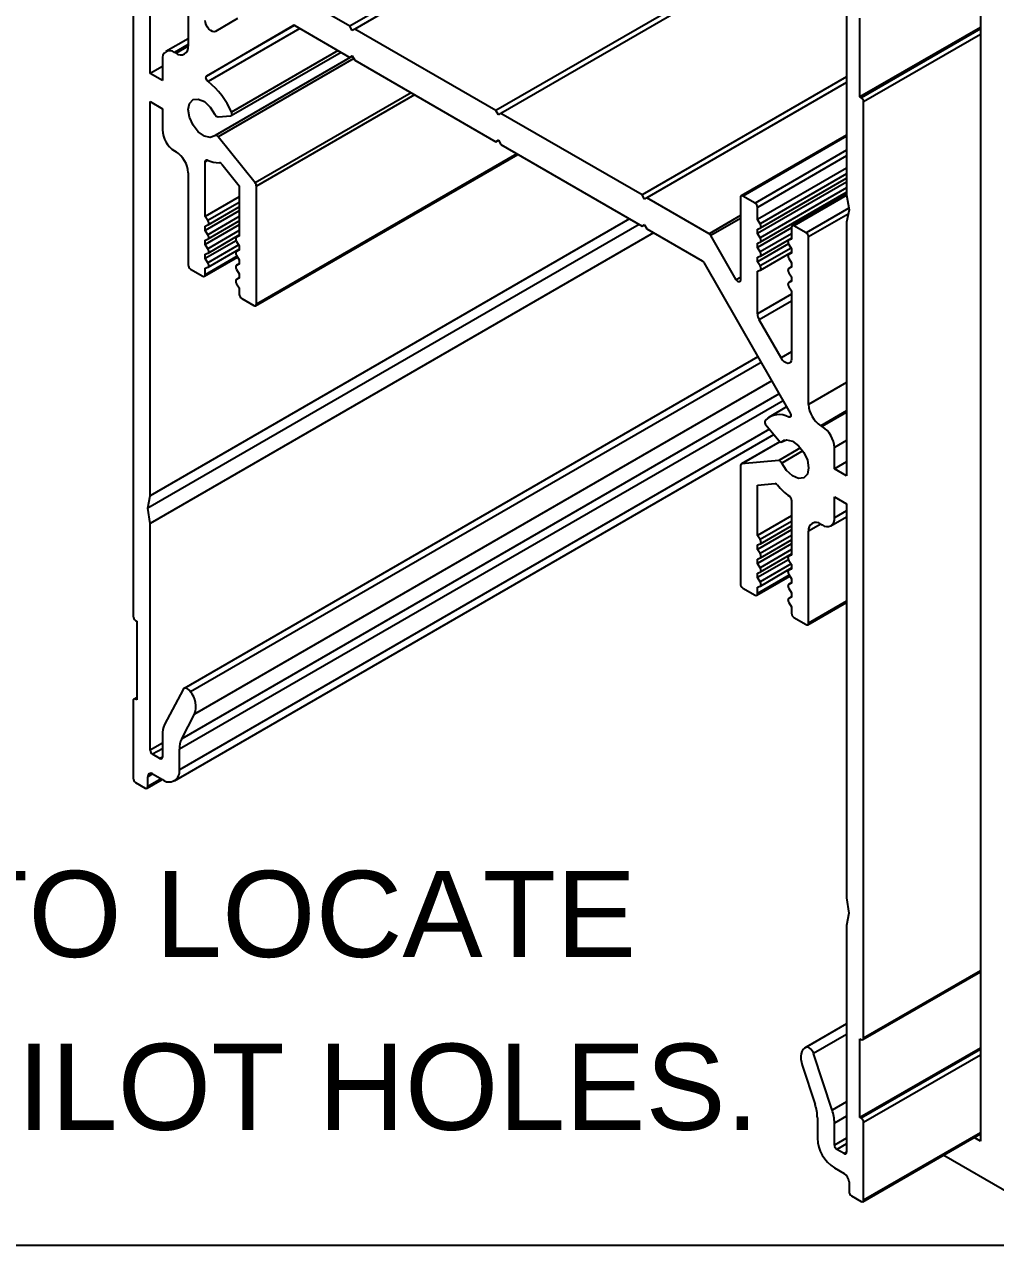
# Model space of a CAD drawing. Extents: x -3.5 to 15.6, y -13 to 0.
# Drawn here: x 9.089 to 11.909, y -12.953 to -9.409 of the extents above; entities that cross this region are included whole.
import ezdxf

# ---------------------------------------------------------------- set-up
doc = ezdxf.new("R2010")
doc.units = 0
doc.header["$LTSCALE"] = 0.5
doc.header["$MEASUREMENT"] = 0
doc.layers.add('FAB DWG', color=221, linetype='CONTINUOUS')
doc.layers.add('Housing', color=150, linetype='CONTINUOUS')
doc.layers.add('Jig', color=41, linetype='CONTINUOUS', lineweight=13)
doc.layers.add('Text-Unprinted', color=131, linetype='CONTINUOUS', plot=False)
doc.styles.get("Standard").update_dxf_attribs({"font": 'arial.ttf'})

msp = doc.modelspace()

# ---------------------------------------------------------------- linework, layer by layer
at = {"layer": 'Housing', "linetype": 'Continuous', "lineweight": 25, "transparency": 16777216}
for p, q in [((13.542095, -7.389342), (10.033799, -9.413812)), ((13.556255, -7.397516), (10.047959, -9.421986)), ((9.404483, -8.408971), (9.404483, -11.126418)), ((9.45398, -9.551307), (9.45398, -8.814834)), ((11.767565, -8.903157), (10.458063, -9.658735)), ((11.781725, -8.911331), (10.472223, -9.666909)), ((9.564289, -8.985433), (9.564289, -9.472092)), ((10.033799, -9.413812), (9.853152, -9.309526)), ((11.476306, -9.302072), (11.476306, -9.901421)), ((9.707656, -9.391515), (9.644016, -9.428877)), ((11.515197, -9.619294), (11.515197, -9.390663)), ((9.617975, -9.558605), (9.868754, -9.411377)), ((9.872923, -9.411427), (9.617975, -9.558605)), ((9.888971, -9.420632), (9.621991, -9.574756)), ((9.873774, -9.411859), (10.033799, -9.50424)), ((10.040879, -9.426075), (10.033799, -9.413812)), ((10.047959, -9.421986), (10.040879, -9.426075)), ((10.458063, -9.658735), (10.047959, -9.421986)), ((11.86516, -9.417579), (11.515197, -9.619294)), ((11.86516, -9.42166), (11.518732, -9.621335)), ((9.564289, -9.450294), (9.499693, -9.487584)), ((11.86516, -9.437989), (11.525803, -9.633583)), ((9.564289, -9.4672), (9.524691, -9.490059)), ((9.528934, -9.492509), (9.524691, -9.490059)), ((9.564289, -9.472098), (9.528934, -9.492509)), ((9.689534, -9.673287), (10.008081, -9.489393)), ((9.999926, -9.484685), (9.690372, -9.663387)), ((9.489336, -9.530896), (9.45398, -9.551307)), ((9.489336, -9.510476), (9.489336, -9.571717)), ((10.041375, -9.50101), (9.642595, -9.73122)), ((10.04508, -9.507428), (9.65113, -9.73485)), ((10.033799, -9.50424), (10.040879, -9.500151)), ((10.04088, -9.500152), (10.033799, -9.50424)), ((10.040879, -9.500151), (10.047959, -9.512414)), ((10.047959, -9.512414), (10.458063, -9.749162)), ((9.489336, -9.571717), (9.45398, -9.551307)), ((11.476306, -9.56076), (10.882327, -9.903657)), ((11.476306, -9.577109), (10.896487, -9.911831)), ((9.453871, -9.632897), (9.489336, -9.653371)), ((9.453871, -10.776689), (9.453871, -9.632897)), ((10.211955, -9.607087), (9.758744, -9.86872)), ((10.221615, -9.612663), (9.762279, -9.877832)), ((11.518732, -9.621335), (11.515197, -9.619294)), ((11.525803, -12.351031), (11.525803, -9.633583)), ((9.489336, -9.653371), (9.489336, -9.714611)), ((9.65113, -9.677041), (9.68807, -9.673738)), ((10.465143, -9.670997), (10.458063, -9.658735)), ((10.472223, -9.666909), (10.465143, -9.670997)), ((10.882327, -9.903657), (10.472223, -9.666909)), ((9.758744, -9.86872), (9.65113, -9.73485)), ((10.458063, -9.749162), (10.465143, -9.745074)), ((10.465144, -9.745075), (10.458063, -9.749162)), ((10.465143, -9.745074), (10.472223, -9.757337)), ((11.476306, -9.72988), (11.170079, -9.906661)), ((11.476306, -9.733261), (11.175078, -9.907156)), ((9.524691, -9.775849), (9.528934, -9.778298)), ((10.472223, -9.757337), (10.882327, -9.994085)), ((11.476306, -9.774082), (11.210434, -9.927566)), ((9.620925, -9.803047), (9.613787, -9.807168)), ((9.613787, -9.966094), (9.613787, -9.807168)), ((9.661813, -9.814139), (9.712782, -9.877544)), ((9.760208, -10.22542), (10.521631, -9.785859)), ((10.518701, -9.784168), (9.762279, -10.220841)), ((11.476306, -9.790411), (11.217505, -9.939814)), ((9.564289, -9.839535), (9.564289, -10.106544)), ((11.476306, -9.825548), (11.217505, -9.97495)), ((11.476306, -9.842261), (11.225375, -9.98712)), ((9.712782, -9.877544), (9.712782, -10.023243)), ((9.762279, -10.220841), (9.762279, -9.877832)), ((11.476306, -9.866375), (11.217505, -10.015777)), ((11.476306, -9.883088), (11.225375, -10.027947)), ((11.22583, -9.999412), (11.476306, -9.854815)), ((9.712782, -9.908946), (9.613787, -9.966094)), ((10.889407, -9.91592), (10.882327, -9.903657)), ((10.896487, -9.911831), (10.889407, -9.91592)), ((11.077135, -10.016117), (10.896487, -9.911831)), ((11.168007, -9.911239), (11.168007, -10.151127)), ((11.210434, -9.927566), (11.175078, -9.907156)), ((11.22583, -10.040239), (11.476306, -9.895642)), ((11.476306, -9.901326), (11.318571, -9.992384)), ((11.476663, -9.9045), (11.323571, -9.992879)), ((11.476443, -9.903101), (11.483377, -9.947138)), ((9.712782, -9.949773), (9.613787, -10.006921)), ((9.712782, -9.925659), (9.621657, -9.978264)), ((9.622111, -9.990556), (9.712782, -9.938213)), ((11.217505, -9.97495), (11.217505, -9.939814)), ((11.482555, -9.94192), (11.358926, -10.013289)), ((11.481074, -9.959104), (11.365997, -10.025537)), ((11.483377, -9.947138), (11.476443, -9.98317)), ((10.873778, -9.989149), (9.446909, -10.812863)), ((10.845927, -9.973071), (9.453871, -10.776689)), ((9.621657, -9.978264), (9.613787, -9.966094)), ((9.712782, -9.9906), (9.613787, -10.047748)), ((9.613787, -9.993857), (9.621657, -9.990774)), ((9.613787, -10.006921), (9.613787, -9.993857)), ((9.712782, -9.966486), (9.621657, -10.019091)), ((9.622111, -10.031383), (9.712782, -9.97904)), ((10.882327, -9.994085), (10.889407, -9.989996)), ((10.889408, -9.989997), (10.882327, -9.994085)), ((10.889407, -9.989996), (10.896487, -10.002259)), ((11.168007, -9.963657), (11.077135, -10.016117)), ((11.168007, -9.97187), (11.082156, -10.021431)), ((11.225375, -9.98712), (11.217505, -9.97495)), ((11.358926, -10.013289), (11.323571, -9.992879)), ((11.476306, -9.984692), (11.476306, -10.71877)), ((10.915551, -10.013264), (9.453871, -10.857074)), ((9.621657, -10.019091), (9.613787, -10.006921)), ((9.712782, -10.007313), (9.621657, -10.059918)), ((9.622111, -10.07221), (9.712782, -10.019867)), ((9.712782, -10.021738), (9.704457, -10.026544)), ((9.712782, -10.021782), (9.704911, -10.026325)), ((9.712782, -10.023243), (9.704911, -10.026325)), ((10.896487, -10.002259), (11.056512, -10.094639)), ((11.155916, -10.149896), (11.082156, -10.021431)), ((11.3165, -9.999456), (11.217505, -10.056604)), ((11.217505, -10.002713), (11.225375, -9.99963)), ((11.217505, -10.015777), (11.217505, -10.002713)), ((11.225375, -10.027947), (11.217505, -10.015777)), ((11.3165, -10.016169), (11.225375, -10.068774)), ((11.22583, -10.081066), (11.3165, -10.028723)), ((11.3165, -10.030594), (11.308175, -10.0354)), ((11.3165, -10.030638), (11.308629, -10.035182)), ((11.3165, -9.996962), (11.3165, -10.032099)), ((11.365997, -10.512196), (11.365997, -10.025537)), ((9.613787, -10.034684), (9.621657, -10.031601)), ((9.613787, -10.047748), (9.613787, -10.034684)), ((9.703717, -10.03666), (9.613787, -10.088575)), ((9.621657, -10.059918), (9.613787, -10.047748)), ((9.711432, -10.048919), (9.621657, -10.100745)), ((9.622111, -10.113037), (9.712782, -10.060694)), ((9.712782, -10.062565), (9.704457, -10.067371)), ((9.704911, -10.038836), (9.712782, -10.051005)), ((9.712782, -10.062609), (9.704911, -10.067153)), ((9.712782, -10.06407), (9.704911, -10.067153)), ((9.712782, -10.051005), (9.712782, -10.06407)), ((11.217505, -10.04354), (11.225375, -10.040457)), ((11.217505, -10.056604), (11.217505, -10.04354)), ((11.307435, -10.045516), (11.217505, -10.097431)), ((11.225375, -10.068774), (11.217505, -10.056604)), ((11.31515, -10.057775), (11.225375, -10.109601)), ((11.3165, -10.032099), (11.308629, -10.035182)), ((11.308629, -10.047692), (11.3165, -10.059861)), ((11.3165, -10.059861), (11.3165, -10.072926)), ((9.611715, -10.139697), (9.707846, -10.084201)), ((9.613787, -10.075511), (9.621657, -10.072428)), ((9.613787, -10.088575), (9.613787, -10.075511)), ((9.706253, -10.081738), (9.613787, -10.135118)), ((9.621657, -10.100745), (9.613787, -10.088575)), ((9.704911, -10.079663), (9.712782, -10.091832)), ((9.712782, -10.091832), (9.712782, -10.104897)), ((11.061533, -10.099953), (11.312311, -10.536724)), ((11.217505, -10.084367), (11.225375, -10.081284)), ((11.217505, -10.097431), (11.217505, -10.084367)), ((11.225375, -10.109601), (11.217505, -10.097431)), ((11.22583, -10.121893), (11.3165, -10.06955)), ((11.3165, -10.071421), (11.308175, -10.076227)), ((11.3165, -10.071465), (11.308629, -10.076009)), ((11.3165, -10.072926), (11.308629, -10.076009)), ((11.308629, -10.088519), (11.3165, -10.100688)), ((11.3165, -10.100688), (11.3165, -10.113753)), ((9.57136, -10.118791), (9.606716, -10.139202)), ((9.613787, -10.116338), (9.621657, -10.113255)), ((9.613787, -10.135118), (9.613787, -10.116338)), ((9.712782, -10.103392), (9.704457, -10.108198)), ((9.712782, -10.103436), (9.704911, -10.10798)), ((9.712782, -10.104897), (9.704911, -10.10798)), ((9.704911, -10.12049), (9.712782, -10.132659)), ((9.712782, -10.132659), (9.712782, -10.145724)), ((11.217505, -10.125194), (11.225375, -10.122111)), ((11.217505, -10.248758), (11.217505, -10.125194)), ((11.3165, -10.112248), (11.308175, -10.117054)), ((11.3165, -10.112292), (11.308629, -10.116836)), ((11.3165, -10.113753), (11.308629, -10.116836)), ((11.308629, -10.129346), (11.3165, -10.141515)), ((9.712782, -10.144219), (9.704457, -10.149025)), ((9.712782, -10.144263), (9.704911, -10.148807)), ((9.712782, -10.145724), (9.704911, -10.148807)), ((9.704911, -10.161317), (9.712782, -10.173486)), ((11.168007, -10.142916), (11.155916, -10.149896)), ((11.3165, -10.153075), (11.308175, -10.157881)), ((11.3165, -10.153119), (11.308629, -10.157663)), ((11.3165, -10.15458), (11.308629, -10.157663)), ((11.308629, -10.170173), (11.3165, -10.182342)), ((11.3165, -10.141515), (11.3165, -10.15458)), ((9.712782, -10.173486), (9.712782, -10.192267)), ((9.719853, -10.204514), (9.755208, -10.224924)), ((11.3165, -10.191609), (11.217505, -10.248758)), ((11.3165, -10.182342), (11.3165, -10.380006)), ((11.3165, -10.211902), (11.222631, -10.266091)), ((11.28627, -10.37693), (11.222631, -10.266091)), ((11.218842, -10.373932), (9.552434, -11.335928)), ((11.3165, -10.359479), (11.28627, -10.37693)), ((11.227841, -10.389606), (9.571425, -11.345834)), ((11.258792, -10.443511), (9.582903, -11.410981)), ((11.476306, -10.448516), (11.365997, -10.512196)), ((11.280135, -10.480685), (9.545458, -11.482092)), ((11.291718, -10.500858), (9.538833, -11.512776)), ((11.302216, -10.519143), (11.251766, -10.548267)), ((11.31429, -10.544777), (11.308295, -10.548238)), ((11.476306, -10.530163), (11.401353, -10.573433)), ((11.476306, -10.535062), (11.405595, -10.575882)), ((11.252081, -10.5832), (9.538833, -11.572237)), ((11.242216, -10.570928), (11.279156, -10.616881)), ((11.405595, -10.575882), (11.401353, -10.573433)), ((9.524333, -11.604286), (11.265082, -10.599373)), ((11.282468, -10.619883), (11.170079, -10.684764)), ((11.282806, -10.620081), (11.171543, -10.684312)), ((11.287691, -10.620511), (11.296046, -10.615687)), ((11.295719, -10.615791), (11.28826, -10.620097)), ((11.476306, -10.616709), (11.440951, -10.637119)), ((11.342709, -10.638001), (11.279156, -10.674689)), ((11.349313, -10.64674), (11.28826, -10.681985)), ((11.440951, -10.69836), (11.440951, -10.637119)), ((11.168007, -10.689342), (11.168007, -11.032351)), ((11.279156, -10.674689), (11.171543, -10.684312)), ((11.476306, -10.67795), (11.440951, -10.69836)), ((11.476306, -10.71877), (11.440951, -10.69836)), ((11.217505, -10.746202), (11.268474, -10.741645)), ((11.217505, -10.891901), (11.217505, -10.746202)), ((9.446909, -10.812863), (9.453871, -10.776689)), ((11.3165, -10.790123), (11.3165, -10.94905)), ((11.440951, -10.780014), (11.476196, -10.800361)), ((11.440951, -10.841255), (11.440951, -10.780014)), ((11.476196, -10.800361), (11.476196, -11.944152)), ((9.453871, -10.857074), (9.446909, -10.812863)), ((11.3165, -10.834753), (11.217505, -10.891901)), ((11.430593, -10.864147), (11.476196, -10.837821)), ((11.476196, -10.820908), (11.440951, -10.841255)), ((9.45398, -11.515089), (9.453871, -10.857074)), ((11.3165, -10.87558), (11.217505, -10.932728)), ((11.3165, -10.851466), (11.225375, -10.904071)), ((11.22583, -10.916362), (11.3165, -10.86402)), ((11.401358, -10.859226), (11.365997, -10.879639)), ((11.365997, -11.146648), (11.365997, -10.879639)), ((11.401353, -10.859222), (11.405595, -10.861671)), ((11.225375, -10.904071), (11.217505, -10.891901)), ((11.3165, -10.916407), (11.217505, -10.973555)), ((11.217505, -10.919663), (11.225375, -10.916581)), ((11.3165, -10.892293), (11.225375, -10.944898)), ((11.22583, -10.957189), (11.3165, -10.904847)), ((11.217505, -10.932728), (11.217505, -10.919663)), ((11.225375, -10.944898), (11.217505, -10.932728)), ((11.3165, -10.93312), (11.225375, -10.985725)), ((11.22583, -10.998016), (11.3165, -10.945674)), ((11.3165, -10.947545), (11.308175, -10.952351)), ((11.3165, -10.947589), (11.308629, -10.952132)), ((11.3165, -10.94905), (11.308629, -10.952132)), ((11.217505, -10.960491), (11.225375, -10.957408)), ((11.217505, -10.973555), (11.217505, -10.960491)), ((11.307435, -10.962467), (11.217505, -11.014382)), ((11.225375, -10.985725), (11.217505, -10.973555)), ((11.31515, -10.974726), (11.225375, -11.026552)), ((11.22583, -11.038844), (11.3165, -10.986501)), ((11.3165, -10.988372), (11.308175, -10.993178)), ((11.308629, -10.964642), (11.3165, -10.976812)), ((11.3165, -10.976812), (11.3165, -10.989877)), ((11.215433, -11.065503), (11.311565, -11.010008)), ((11.217505, -11.001318), (11.225375, -10.998235)), ((11.217505, -11.014382), (11.217505, -11.001318)), ((11.309972, -11.007545), (11.217505, -11.060925)), ((11.225375, -11.026552), (11.217505, -11.014382)), ((11.3165, -10.988416), (11.308629, -10.992959)), ((11.3165, -10.989877), (11.308629, -10.992959)), ((11.308629, -11.005469), (11.3165, -11.017639)), ((11.3165, -11.017639), (11.3165, -11.030704)), ((11.175078, -11.044598), (11.210434, -11.065008)), ((11.217505, -11.042145), (11.225375, -11.039062)), ((11.217505, -11.060925), (11.217505, -11.042145)), ((11.3165, -11.029199), (11.308175, -11.034005)), ((11.3165, -11.029243), (11.308629, -11.033786)), ((11.3165, -11.030704), (11.308629, -11.033786)), ((11.308629, -11.046297), (11.3165, -11.058466)), ((11.3165, -11.058466), (11.3165, -11.071531)), ((11.3165, -11.070026), (11.308175, -11.074832)), ((11.3165, -11.07007), (11.308629, -11.074613)), ((11.3165, -11.071531), (11.308629, -11.074613)), ((11.308629, -11.087124), (11.3165, -11.099293)), ((11.363926, -11.151226), (11.476196, -11.086414)), ((11.476196, -11.083031), (11.365997, -11.146648)), ((11.3165, -11.099293), (11.3165, -11.118074)), ((9.411554, -11.138666), (9.41509, -11.140707)), ((9.41509, -11.140707), (9.41509, -11.369338)), ((11.323571, -11.130321), (11.358926, -11.150731)), ((9.549617, -11.338948), (9.495961, -11.440846)), ((9.404483, -11.371381), (9.404483, -11.596746)), ((9.41509, -11.361875), (9.406554, -11.366802)), ((9.41509, -11.365256), (9.411554, -11.367297)), ((9.41509, -11.369338), (9.411554, -11.367297)), ((9.545458, -11.482092), (9.582903, -11.410981)), ((9.489336, -11.47153), (9.489336, -11.535497)), ((9.489336, -11.494679), (9.45398, -11.515089)), ((9.489336, -11.511006), (9.461052, -11.527335)), ((9.538833, -11.572237), (9.538833, -11.512776)), ((9.482265, -11.539581), (9.461052, -11.527335)), ((9.489336, -11.535499), (9.482265, -11.539581)), ((9.461054, -11.584494), (9.446909, -11.592659)), ((9.461052, -11.584492), (9.489336, -11.600821)), ((9.411554, -11.608993), (9.439838, -11.625322)), ((9.444838, -11.625817), (9.488736, -11.600475)), ((9.446909, -11.621238), (9.446909, -11.592659)), ((9.485807, -11.598783), (9.446909, -11.621238)), ((11.476196, -11.944152), (11.483153, -11.988362)), ((11.483153, -11.988362), (11.476188, -12.024533)), ((11.476188, -12.024533), (11.476015, -12.682386)), ((11.86516, -12.155437), (11.525803, -12.351031)), ((11.523732, -12.355609), (11.86516, -12.15882)), ((11.476113, -12.309691), (11.355838, -12.379124)), ((11.476113, -12.310012), (11.358862, -12.3777)), ((11.476105, -12.340899), (11.38067, -12.395993)), ((11.515197, -12.353073), (11.518732, -12.355114)), ((11.515197, -12.581704), (11.515197, -12.353073)), ((11.434326, -12.55984), (11.38067, -12.395993)), ((11.86516, -12.379989), (11.515197, -12.581704)), ((11.86516, -12.38407), (11.518732, -12.583745)), ((11.86516, -12.400399), (11.525803, -12.595993)), ((11.347384, -12.429595), (11.384828, -12.543938)), ((11.476054, -12.535751), (11.434326, -12.55984)), ((11.391453, -12.582271), (11.391453, -12.641732)), ((11.476043, -12.577915), (11.440951, -12.598174)), ((11.518732, -12.583745), (11.515197, -12.581704)), ((11.440951, -12.662141), (11.440951, -12.598174)), ((11.525803, -12.821358), (11.525803, -12.595993)), ((11.476026, -12.641892), (11.440951, -12.662141)), ((11.523732, -12.825937), (11.86516, -12.629147)), ((11.86516, -12.625765), (11.525803, -12.821358)), ((11.476022, -12.658224), (11.448022, -12.674388)), ((11.468944, -12.686466), (11.448022, -12.674388)), ((11.476015, -12.682384), (11.468944, -12.686466)), ((11.440951, -12.727464), (11.469235, -12.743792)), ((11.483377, -12.768287), (11.483377, -12.796866)), ((11.490448, -12.809113), (11.518732, -12.825441))]:
    msp.add_line(p, q, dxfattribs=at)
at = {"layer": 'Housing', "linetype": 'Continuous', "lineweight": 25, "transparency": 16777216, "flags": 128}
for points in [[(9.644016, -9.428877), (9.639854, -9.430067), (9.634967, -9.429287), (9.629777, -9.426602), (9.624733, -9.422246), (9.620271, -9.416594), (9.616776, -9.410135), (9.61455, -9.403428), (9.613787, -9.397051)], [(9.621991, -9.574756), (9.620121, -9.573053), (9.618468, -9.570911), (9.617159, -9.568492), (9.616292, -9.565978), (9.615933, -9.563562), (9.616109, -9.561425), (9.616808, -9.55973), (9.617975, -9.558605)], [(9.642026, -9.731634), (9.628393, -9.737035), (9.611294, -9.733002), (9.593604, -9.720212), (9.578296, -9.700817), (9.567945, -9.678076), (9.564289, -9.655813), (9.567945, -9.637771), (9.578296, -9.626982), (9.593604, -9.625261), (9.611294, -9.632896), (9.628393, -9.648605), (9.642026, -9.669746)], [(9.68807, -9.673738), (9.689247, -9.673434), (9.690225, -9.672758), (9.690963, -9.671738), (9.691429, -9.670418), (9.691604, -9.668853), (9.691481, -9.66711), (9.691064, -9.665262), (9.690372, -9.663387)], [(9.65113, -9.73485), (9.649985, -9.733576), (9.648763, -9.732502), (9.647504, -9.731664), (9.646248, -9.731087), (9.645035, -9.730791), (9.643903, -9.730785), (9.64289, -9.731069), (9.642026, -9.731634)], [(9.613787, -9.807168), (9.613902, -9.805764), (9.614245, -9.80454), (9.614804, -9.803535), (9.615561, -9.802782), (9.616491, -9.802307), (9.617564, -9.802123), (9.618745, -9.802238), (9.619994, -9.802647)], [(9.621657, -9.990774), (9.622722, -9.990104), (9.62352, -9.989046), (9.624015, -9.987648), (9.624183, -9.985977), (9.624015, -9.984113), (9.62352, -9.982144), (9.622722, -9.980163), (9.621657, -9.978264)], [(11.225375, -9.99963), (11.22644, -9.99896), (11.227239, -9.997902), (11.227733, -9.996504), (11.227901, -9.994833), (11.227733, -9.992969), (11.227239, -9.991), (11.22644, -9.989019), (11.225375, -9.98712)], [(9.621657, -10.031601), (9.622722, -10.030931), (9.62352, -10.029873), (9.624015, -10.028475), (9.624183, -10.026804), (9.624015, -10.02494), (9.62352, -10.022971), (9.622722, -10.02099), (9.621657, -10.019091)], [(9.704911, -10.026325), (9.703846, -10.026995), (9.703048, -10.028054), (9.702553, -10.029452), (9.702385, -10.031122), (9.702553, -10.032986), (9.703048, -10.034956), (9.703846, -10.036937), (9.704911, -10.038836)], [(11.225375, -10.040457), (11.22644, -10.039787), (11.227239, -10.038729), (11.227733, -10.037331), (11.227901, -10.03566), (11.227733, -10.033796), (11.227239, -10.031827), (11.22644, -10.029846), (11.225375, -10.027947)], [(9.621657, -10.072428), (9.622722, -10.071758), (9.62352, -10.0707), (9.624015, -10.069302), (9.624183, -10.067631), (9.624015, -10.065767), (9.62352, -10.063798), (9.622722, -10.061817), (9.621657, -10.059918)], [(11.308629, -10.035182), (11.307565, -10.035851), (11.306766, -10.03691), (11.306271, -10.038308), (11.306103, -10.039978), (11.306271, -10.041843), (11.306766, -10.043812), (11.307565, -10.045793), (11.308629, -10.047692)], [(9.621657, -10.113255), (9.622722, -10.112586), (9.62352, -10.111527), (9.624015, -10.110129), (9.624183, -10.108458), (9.624015, -10.106594), (9.62352, -10.104625), (9.622722, -10.102644), (9.621657, -10.100745)], [(9.704911, -10.067153), (9.703846, -10.067822), (9.703048, -10.068881), (9.702553, -10.070279), (9.702385, -10.071949), (9.702553, -10.073814), (9.703048, -10.075783), (9.703846, -10.077764), (9.704911, -10.079663)], [(11.225375, -10.081284), (11.22644, -10.080615), (11.227239, -10.079556), (11.227733, -10.078158), (11.227901, -10.076487), (11.227733, -10.074623), (11.227239, -10.072654), (11.22644, -10.070673), (11.225375, -10.068774)], [(11.308629, -10.076009), (11.307565, -10.076678), (11.306766, -10.077737), (11.306271, -10.079135), (11.306103, -10.080805), (11.306271, -10.08267), (11.306766, -10.084639), (11.307565, -10.08662), (11.308629, -10.088519)], [(9.704911, -10.10798), (9.703846, -10.108649), (9.703048, -10.109708), (9.702553, -10.111106), (9.702385, -10.112776), (9.702553, -10.114641), (9.703048, -10.11661), (9.703846, -10.118591), (9.704911, -10.12049)], [(11.225375, -10.122111), (11.22644, -10.121442), (11.227239, -10.120383), (11.227733, -10.118985), (11.227901, -10.117314), (11.227733, -10.11545), (11.227239, -10.113481), (11.22644, -10.1115), (11.225375, -10.109601)], [(11.308629, -10.116836), (11.307565, -10.117505), (11.306766, -10.118564), (11.306271, -10.119962), (11.306103, -10.121633), (11.306271, -10.123497), (11.306766, -10.125466), (11.307565, -10.127447), (11.308629, -10.129346)], [(9.704911, -10.148807), (9.703846, -10.149476), (9.703048, -10.150535), (9.702553, -10.151933), (9.702385, -10.153604), (9.702553, -10.155468), (9.703048, -10.157437), (9.703846, -10.159418), (9.704911, -10.161317)], [(11.168007, -10.151127), (11.167702, -10.153325), (11.166812, -10.15498), (11.165414, -10.155949), (11.163629, -10.156149), (11.161611, -10.155562), (11.159535, -10.154239), (11.15758, -10.152294), (11.155916, -10.149896)], [(11.308629, -10.157663), (11.307565, -10.158332), (11.306766, -10.159391), (11.306271, -10.160789), (11.306103, -10.16246), (11.306271, -10.164324), (11.306766, -10.166293), (11.307565, -10.168274), (11.308629, -10.170173)], [(11.3165, -10.380006), (11.315736, -10.385501), (11.31351, -10.389639), (11.310015, -10.392063), (11.305553, -10.392563), (11.300509, -10.391096), (11.295319, -10.387788), (11.290432, -10.382926), (11.28627, -10.37693)], [(11.312311, -10.536724), (11.313479, -10.539197), (11.314177, -10.541698), (11.314353, -10.544039), (11.313995, -10.546041), (11.313128, -10.547554), (11.311818, -10.548461), (11.310166, -10.548695), (11.308295, -10.548238)], [(11.279156, -10.616881), (11.280301, -10.618155), (11.281523, -10.619229), (11.282782, -10.620067), (11.284038, -10.620643), (11.285251, -10.620939), (11.286383, -10.620945), (11.287397, -10.620662), (11.28826, -10.620097)], [(11.28826, -10.620097), (11.301893, -10.614696), (11.318992, -10.618729), (11.336682, -10.631519), (11.35199, -10.650914), (11.362342, -10.673655), (11.365997, -10.695917), (11.362342, -10.71396), (11.35199, -10.724749), (11.336682, -10.72647), (11.318992, -10.718835), (11.301893, -10.703126), (11.28826, -10.681985)], [(11.225375, -10.916581), (11.22644, -10.915911), (11.227239, -10.914852), (11.227733, -10.913454), (11.227901, -10.911784), (11.227733, -10.90992), (11.227239, -10.907951), (11.22644, -10.90597), (11.225375, -10.904071)], [(11.225375, -10.957408), (11.22644, -10.956738), (11.227239, -10.955679), (11.227733, -10.954282), (11.227901, -10.952611), (11.227733, -10.950747), (11.227239, -10.948778), (11.22644, -10.946797), (11.225375, -10.944898)], [(11.308629, -10.952132), (11.307565, -10.952802), (11.306766, -10.953861), (11.306271, -10.955259), (11.306103, -10.956929), (11.306271, -10.958793), (11.306766, -10.960763), (11.307565, -10.962744), (11.308629, -10.964642)], [(11.225375, -10.998235), (11.22644, -10.997565), (11.227239, -10.996506), (11.227733, -10.995109), (11.227901, -10.993438), (11.227733, -10.991574), (11.227239, -10.989605), (11.22644, -10.987624), (11.225375, -10.985725)], [(11.308629, -10.992959), (11.307565, -10.993629), (11.306766, -10.994688), (11.306271, -10.996086), (11.306103, -10.997756), (11.306271, -10.99962), (11.306766, -11.00159), (11.307565, -11.003571), (11.308629, -11.005469)], [(11.225375, -11.039062), (11.22644, -11.038392), (11.227239, -11.037333), (11.227733, -11.035936), (11.227901, -11.034265), (11.227733, -11.032401), (11.227239, -11.030432), (11.22644, -11.028451), (11.225375, -11.026552)], [(11.308629, -11.033786), (11.307565, -11.034456), (11.306766, -11.035515), (11.306271, -11.036913), (11.306103, -11.038583), (11.306271, -11.040447), (11.306766, -11.042417), (11.307565, -11.044398), (11.308629, -11.046297)], [(11.308629, -11.074613), (11.307565, -11.075283), (11.306766, -11.076342), (11.306271, -11.07774), (11.306103, -11.07941), (11.306271, -11.081274), (11.306766, -11.083244), (11.307565, -11.085225), (11.308629, -11.087124)], [(9.571425, -11.345834), (9.568726, -11.342256), (9.565701, -11.339246), (9.562507, -11.336961), (9.55931, -11.335518), (9.556274, -11.334993), (9.553557, -11.335412), (9.551299, -11.336753), (9.549617, -11.338948)], [(11.358862, -12.3777), (11.353856, -12.380431), (11.349716, -12.384534), (11.346554, -12.389898), (11.344457, -12.396378), (11.34348, -12.403798), (11.343651, -12.411957), (11.344964, -12.420634), (11.347384, -12.429595)], [(11.38067, -12.395993), (11.378988, -12.391856), (11.37673, -12.387907), (11.374012, -12.384351), (11.370977, -12.381371), (11.367779, -12.379122), (11.364585, -12.37772), (11.361561, -12.377238), (11.358862, -12.3777)]]:
    msp.add_lwpolyline(points, dxfattribs=at)
at = {"layer": 'Housing', "linetype": 'Continuous', "lineweight": 25, "transparency": 16777216}
for centre, radius, start, end in [((9.870849, -9.415934), 0.005016, 54.322288, 114.691959), ((9.51089, -9.50698), 0.021835, 50.796715, 189.214037), ((9.542735, -9.475588), 0.021835, 230.796715, 9.214037), ((9.483595, -9.752224), 0.225052, 23.2497, 52.051553), ((11.510451, -9.634281), 0.015368, 2.605478, 57.394522), ((9.652577, -9.665908), 0.011227, 199.988885, 262.598267), ((9.566097, -9.711118), 0.07684, 182.605478, 237.394522), ((9.487528, -9.843028), 0.07684, 2.605478, 57.394522), ((9.653694, -9.729681), 0.080373, 245.209823, 270.890654), ((9.654046, -9.819357), 0.009356, 33.897861, 84.497546), ((9.746946, -9.878539), 0.015349, 2.639287, 39.772072), ((11.172318, -9.91054), 0.004367, 50.796715, 189.214037), ((11.487139, -9.901382), 0.010833, 180.207243, 189.134622), ((11.202153, -9.940512), 0.015368, 2.605478, 57.394522), ((11.32081, -9.996263), 0.004367, 50.796715, 189.214037), ((11.484376, -9.984653), 0.00807, 169.411882, 180.278206), ((11.069487, -10.028371), 0.014445, 28.716467, 58.032624), ((11.350645, -10.026235), 0.015368, 2.605478, 57.394522), ((11.048864, -10.106894), 0.014445, 28.716467, 58.032624), ((9.579641, -10.105845), 0.015368, 182.605478, 237.394522), ((9.609476, -10.135818), 0.004367, 230.796715, 9.214037), ((9.728134, -10.191568), 0.015368, 182.605478, 237.394522), ((9.757968, -10.22154), 0.004367, 230.796715, 9.214037), ((11.253507, -10.247536), 0.036023, 181.94376, 211.004469), ((11.442758, -10.508703), 0.07684, 182.605478, 237.394522), ((11.250117, -10.562822), 0.011319, 154.333175, 225.733445), ((11.280675, -10.599485), 0.058216, 61.677387, 134.439399), ((11.36419, -10.640612), 0.07684, 2.605478, 57.394522), ((11.172348, -10.688635), 0.004398, 100.546778, 189.251879), ((11.27771, -10.685823), 0.011227, 19.988887, 82.598262), ((11.267997, -10.750567), 0.008935, 34.701088, 86.940802), ((11.424711, -10.622082), 0.193747, 219.561219, 233.803417), ((11.300931, -10.790899), 0.015588, 2.854014, 53.092859), ((11.419397, -10.844751), 0.021835, 230.796715, 9.214037), ((11.387551, -10.876143), 0.021835, 50.796715, 189.214037), ((11.183359, -11.031652), 0.015368, 182.605478, 237.394522), ((11.213194, -11.061624), 0.004367, 230.796715, 9.214037), ((9.419835, -11.12572), 0.015368, 182.605478, 237.394522), ((11.331852, -11.117375), 0.015368, 182.605478, 237.394522), ((11.361686, -11.147347), 0.004367, 230.796715, 9.214037), ((9.408794, -11.370681), 0.004367, 50.796715, 189.214037), ((9.515847, -11.389211), 0.070501, 342.013243, 37.970617), ((9.555336, -11.469723), 0.066025, 154.064121, 181.56823), ((9.604834, -11.510969), 0.066025, 154.064124, 181.56823), ((9.469333, -11.514388), 0.015368, 182.612395, 237.393983), ((9.485025, -11.536197), 0.004367, 230.796715, 9.214037), ((9.455531, -11.591261), 0.008734, 50.796715, 189.214037), ((9.508658, -11.577132), 0.03057, 230.796715, 9.214037), ((9.419835, -11.596047), 0.015368, 182.605478, 237.394522), ((9.442599, -11.621937), 0.004367, 230.796715, 9.214037), ((11.521493, -12.35173), 0.004367, 230.796715, 9.214037), ((11.266788, -12.584078), 0.124679, 0.830302, 18.780639), ((11.316285, -12.59998), 0.124679, 0.830302, 18.780639), ((11.510451, -12.596691), 0.015368, 2.605478, 57.394522), ((11.498918, -12.636841), 0.107576, 182.605478, 237.394522), ((11.456303, -12.661442), 0.015368, 182.605478, 237.394522), ((11.471705, -12.683083), 0.004367, 230.792526, 9.188091), ((11.452673, -12.769684), 0.030736, 2.605478, 57.394522), ((11.498729, -12.796167), 0.015368, 182.605478, 237.394522), ((11.521493, -12.822057), 0.004367, 230.796715, 9.214037)]:
    msp.add_arc(centre, radius, start, end, dxfattribs=at)
at = {"layer": 'Jig', "linetype": 'Continuous', "lineweight": 25, "transparency": 16777216}
for p, q in [((11.86516, -8.959497), (11.86516, -12.650262)), ((11.86516, -12.650262), (11.846871, -12.639704)), ((11.758463, -12.690735), (11.953548, -12.803355))]:
    msp.add_line(p, q, dxfattribs=at)
at = {"layer": 'Text-Unprinted', "transparency": 16777216}
msp.add_lwpolyline([(0, 0), (15.345341, 0), (15.345341, -12.953341), (0, -12.953341)], close=True, dxfattribs=at)

# ---------------------------------------------------------------- texts
at = {"layer": 'FAB DWG', "ltscale": 0.5, "transparency": 16777216, "insert": (6.557205, -11.865642), "char_height": 0.25, "attachment_point": 1}
msp.add_mtext_dynamic_manual_height_columns('\\A1;USE JG00174 TO LOCATE\\PAND DRILL {\\H0.7x;\\S1/8;}" PILOT HOLES.', width=7.83104802, gutter_width=0.625, heights=[0], dxfattribs=at)

doc.saveas('drawing.dxf')
